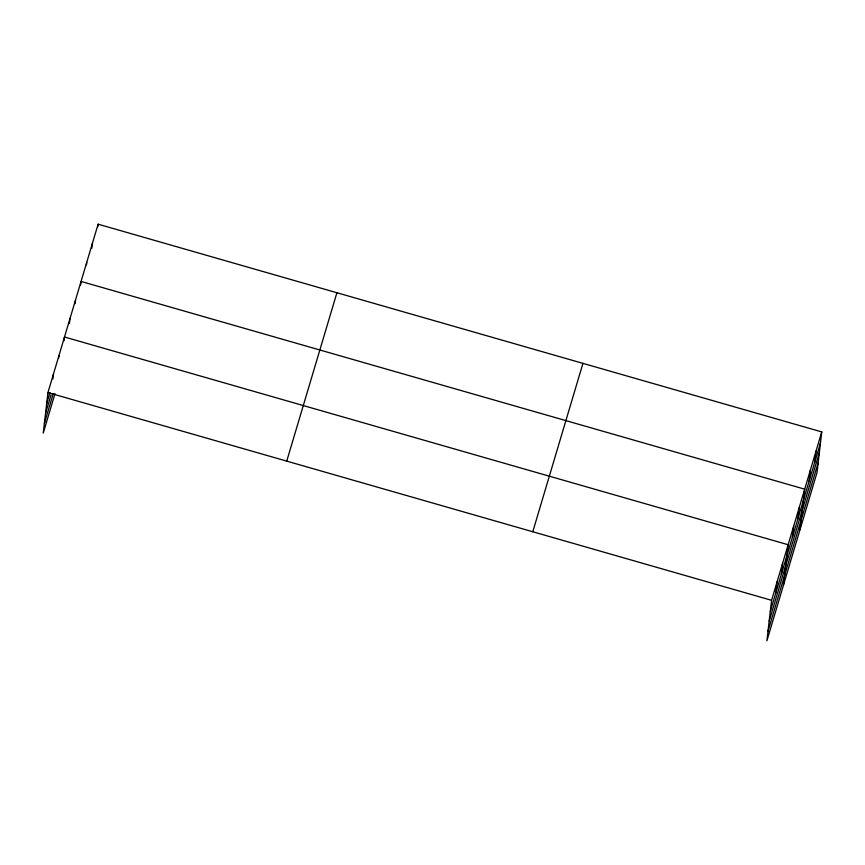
<?xml version="1.0" encoding="UTF-8"?>
<svg xmlns="http://www.w3.org/2000/svg" width="865" height="865" viewBox="0 0 865 865"><rect width="100%" height="100%" fill="white"/><g stroke="black" fill="none" stroke-linecap="round" stroke-linejoin="round"><path stroke-width="1.3" d="M821.75 431.916L771.58 600.31L766.887 640.814L817.057 472.431L821.75 431.916L98.113 224.186L47.943 392.569L43.25 433.084L55.025 393.564M52.884 378.989L53.457 374.048M58.69 358.002L58.971 355.526M64.064 340.713L64.497 337.004L788.134 544.734L783.452 585.248M69.438 323.423L70.011 318.482M75.104 303.669L75.536 299.96M80.618 285.147L81.05 281.439L804.688 489.168L800.006 529.683M86.446 264.82L86.738 262.354M91.852 248.212L92.425 243.27M97.821 226.652L98.113 224.186M775.808 592.914L777.094 581.777M781.333 574.392L782.62 563.256M792.372 537.349L793.659 526.212M797.887 518.816L799.173 507.69M809.089 481.21L810.375 470.084M814.776 462.126L816.063 451M46.645 403.696L49.965 392.591M45.531 413.394L51.046 394.873M44.374 423.385L53.198 393.748M286.737 461.121L336.907 292.738M532.775 531.748L582.945 363.365M770.293 611.436L820.463 443.042M769.169 621.135L819.339 452.741M768.012 631.126L818.182 462.732M47.943 392.569L771.58 600.31"/></g></svg>
